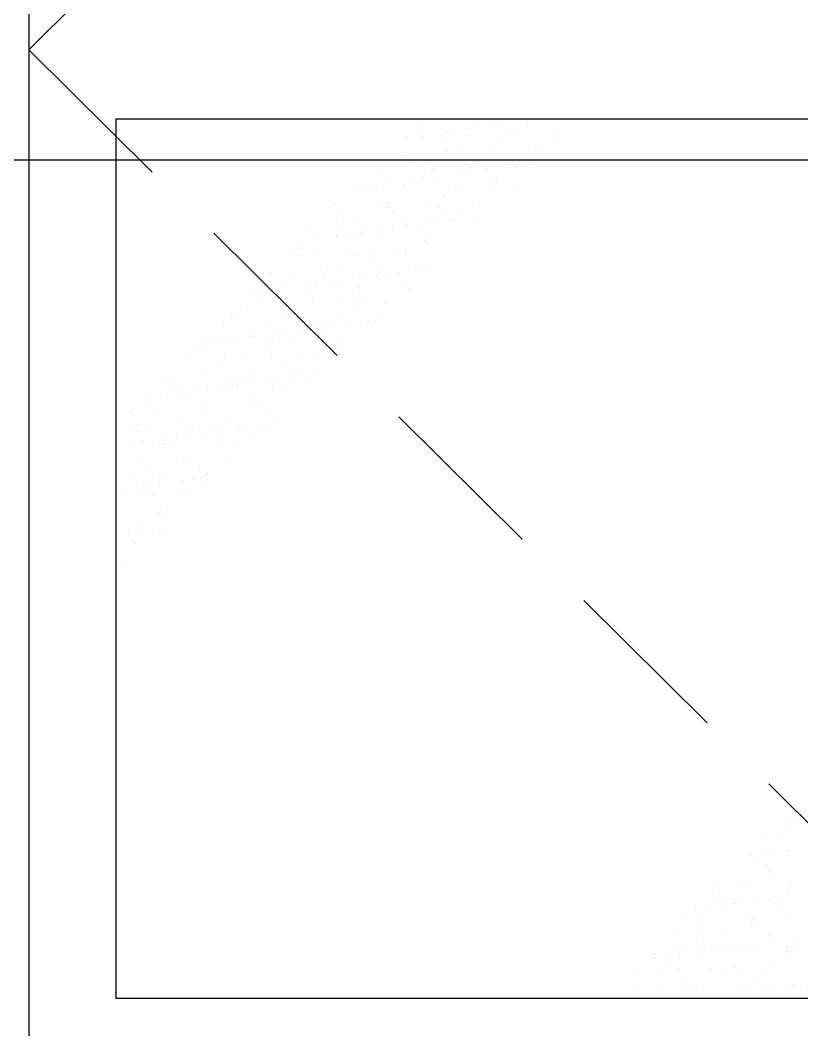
# Model space of a CAD drawing. Extents: x 686 to 7153, y 6615 to 11583.
# Drawn here: x 2331 to 2781, y 8687 to 9268 of the extents above; entities that cross this region are included whole.
import ezdxf

# ---------------------------------------------------------------- set-up
doc = ezdxf.new("R2010")
doc.units = 0
doc.header["$MEASUREMENT"] = 0
doc.linetypes.add('DASHED2', pattern=[0.375, 0.25, -0.125])
for name, color, linetype in [('3', 3, 'CONTINUOUS'), ('4', 4, 'CONTINUOUS'), ('7', 7, 'CONTINUOUS'), ('BH', 3, 'CONTINUOUS'), ('TEXT', 3, 'CONTINUOUS')]:
    doc.layers.add(name, color=color, linetype=linetype)

# ---------------------------------------------------------------- blocks, each defined once
blk = doc.blocks.new('Q')
at = {"layer": 'BH'}
for p, q in [((174.62, 502.73), (174.62, 502.73)), ((187.06, 500.68), (187.06, 500.68)), ((194.94, 499.86), (194.94, 499.86)), ((203.07, 500.94), (203.07, 500.94)), ((205.76, 502.79), (205.76, 502.79)), ((216.65, 502.72), (216.65, 502.72)), ((221.85, 503.41), (221.85, 503.41)), ((227.07, 500.34), (227.07, 500.34)), ((236.9, 502.85), (236.9, 502.85)), ((168.02, 496.32), (168.02, 496.32)), ((176.15, 497.39), (176.15, 497.39)), ((176.99, 496.35), (176.99, 496.35)), ((189.73, 499.18), (189.73, 499.18)), ((204, 497.33), (204, 497.33)), ((228.92, 498.65), (228.92, 498.65)), ((230.18, 497.66), (230.18, 497.66)), ((255.76, 497.54), (255.76, 497.54)), ((189.8, 493.06), (189.8, 493.06)), ((197.01, 491.56), (197.01, 491.56)), ((198.86, 489.87), (198.86, 489.87)), ((220.94, 493.12), (220.94, 493.12)), ((237.62, 490.67), (237.62, 490.67)), ((243.7, 488.28), (243.7, 488.28)), ((252.08, 493.18), (252.08, 493.18)), ((164.93, 487.1), (164.93, 487.1)), ((166.95, 482.78), (166.95, 482.78)), ((191.11, 487.43), (191.11, 487.43)), ((216.69, 487.31), (216.69, 487.31)), ((151.55, 477.64), (151.55, 477.64)), ((152.04, 477.21), (152.04, 477.21)), ((168.79, 481.09), (168.79, 481.09)), ((177.62, 477.08), (177.62, 477.08)), ((178.48, 480.38), (178.48, 480.38)), ((182.69, 477.69), (182.69, 477.69)), ((204.63, 478.06), (204.63, 478.06)), ((207.56, 481.9), (207.56, 481.9)), ((209.62, 480.44), (209.62, 480.44)), ((213.83, 477.75), (213.83, 477.75)), ((225.87, 478.05), (225.87, 478.05)), ((230.81, 478.39), (230.81, 478.39)), ((231.07, 478.73), (231.07, 478.73)), ((239.2, 479.8), (239.2, 479.8)), ((240.76, 480.49), (240.76, 480.49)), ((172.03, 470.96), (172.03, 470.96)), ((177.24, 471.64), (177.24, 471.64)), ((177.49, 473.12), (177.49, 473.12)), ((185.37, 472.71), (185.37, 472.71)), ((198.95, 474.5), (198.95, 474.5)), ((204.16, 475.19), (204.16, 475.19)), ((212.29, 476.26), (212.29, 476.26)), ((217.51, 472.78), (217.51, 472.78)), ((219.35, 471.09), (219.35, 471.09)), ((138.55, 466.86), (138.55, 466.86)), ((145.12, 467.41), (145.12, 467.41)), ((150.32, 468.1), (150.32, 468.1)), ((158.45, 469.17), (158.45, 469.17)), ((165.56, 467.83), (165.56, 467.83)), ((166.73, 467.97), (166.73, 467.97)), ((191.74, 468.17), (191.74, 468.17)), ((197.87, 468.02), (197.87, 468.02)), ((217.32, 468.04), (217.32, 468.04)), ((229.02, 468.08), (229.02, 468.08)), ((147.43, 464.34), (147.43, 464.34)), ((187.45, 464), (187.45, 464)), ((189.29, 462.31), (189.29, 462.31)), ((124.27, 455.23), (124.27, 455.23)), ((126.49, 457.61), (126.49, 457.61)), ((152.67, 457.94), (152.67, 457.94)), ((155.41, 455.28), (155.41, 455.28)), ((157.39, 455.22), (157.39, 455.22)), ((159.23, 453.54), (159.23, 453.54)), ((178.25, 457.82), (178.25, 457.82)), ((186.55, 455.34), (186.55, 455.34)), ((197.99, 454.34), (197.99, 454.34)), ((205.26, 458.79), (205.26, 458.79)), ((128.49, 452.54), (128.49, 452.54)), ((139.18, 447.59), (139.18, 447.59)), ((159.63, 452.6), (159.63, 452.6)), ((166.19, 448.56), (166.19, 448.56)), ((190.77, 452.65), (190.77, 452.65)), ((192.37, 448.9), (192.37, 448.9)), ((194.59, 448.04), (194.59, 448.04)), ((208.17, 449.82), (208.17, 449.82)), ((112.53, 442.81), (112.53, 442.81)), ((127.33, 446.45), (127.33, 446.45)), ((129.17, 444.76), (129.17, 444.76)), ((143.67, 442.87), (143.67, 442.87)), ((154.34, 442.74), (154.34, 442.74)), ((159.54, 443.42), (159.54, 443.42)), ((167.67, 444.49), (167.67, 444.49)), ((167.93, 445.56), (167.93, 445.56)), ((174.81, 442.92), (174.81, 442.92)), ((181.25, 446.28), (181.25, 446.28)), ((186.46, 446.97), (186.46, 446.97)), ((105.71, 436.33), (105.71, 436.33)), ((113.84, 437.4), (113.84, 437.4)), ((127.12, 438.34), (127.12, 438.34)), ((127.42, 439.19), (127.42, 439.19)), ((132.62, 439.88), (132.62, 439.88)), ((137.87, 436.79), (137.87, 436.79)), ((140.75, 440.95), (140.75, 440.95)), ((153.3, 438.67), (153.3, 438.67)), ((177.88, 436.44), (177.88, 436.44)), ((178.88, 438.55), (178.88, 438.55)), ((101.2, 430.13), (101.2, 430.13)), ((132.35, 430.18), (132.35, 430.18)), ((163.49, 430.24), (163.49, 430.24)), ((179.73, 434.75), (179.73, 434.75)), ((105.42, 427.44), (105.42, 427.44)), ((107.81, 428.01), (107.81, 428.01)), ((114.23, 428.44), (114.23, 428.44)), ((136.56, 427.5), (136.56, 427.5)), ((139.81, 428.32), (139.81, 428.32)), ((147.82, 427.67), (147.82, 427.67)), ((149.66, 425.98), (149.66, 425.98)), ((166.82, 429.29), (166.82, 429.29)), ((167.7, 427.56), (167.7, 427.56)), ((117.76, 418.89), (117.76, 418.89)), ((127.75, 419.07), (127.75, 419.07)), ((153.93, 419.4), (153.93, 419.4)), ((168.76, 418.74), (168.76, 418.74)), ((176.89, 419.81), (176.89, 419.81)), ((179.51, 419.28), (179.51, 419.28)), ((89.46, 417.71), (89.46, 417.71)), ((100.75, 418.1), (100.75, 418.1)), ((119.6, 417.2), (119.6, 417.2)), ((120.6, 417.77), (120.6, 417.77)), ((123.06, 412.73), (123.06, 412.73)), ((136.64, 414.52), (136.64, 414.52)), ((141.84, 415.2), (141.84, 415.2)), ((149.97, 416.27), (149.97, 416.27)), ((151.74, 417.83), (151.74, 417.83)), ((158.36, 418), (158.36, 418)), ((163.56, 418.06), (163.56, 418.06)), ((82.8, 407.43), (82.8, 407.43)), ((87.7, 410.11), (87.7, 410.11)), ((88.01, 408.11), (88.01, 408.11)), ((88.69, 408.84), (88.69, 408.84)), ((89.54, 408.42), (89.54, 408.42)), ((96.14, 409.18), (96.14, 409.18)), ((109.72, 410.97), (109.72, 410.97)), ((114.86, 409.18), (114.86, 409.18)), ((114.93, 411.66), (114.93, 411.66)), ((128.3, 409.23), (128.3, 409.23)), ((140.44, 409.05), (140.44, 409.05)), ((167.45, 410.03), (167.45, 410.03)), ((168.32, 408.88), (168.32, 408.88)), ((78.14, 405.03), (78.14, 405.03)), ((82.36, 402.34), (82.36, 402.34)), ((109.28, 405.09), (109.28, 405.09)), ((113.5, 402.4), (113.5, 402.4)), ((140.42, 405.14), (140.42, 405.14)), ((144.64, 402.46), (144.64, 402.46)), ((75.79, 398.95), (75.79, 398.95)), ((98.24, 400.45), (98.24, 400.45)), ((101.38, 398.83), (101.38, 398.83)), ((128.38, 399.8), (128.38, 399.8)), ((138.26, 400.11), (138.26, 400.11)), ((140.1, 398.42), (140.1, 398.42)), ((154.56, 400.13), (154.56, 400.13)), ((66.4, 392.62), (66.4, 392.62)), ((68.18, 391.67), (68.18, 391.67)), ((89.32, 389.57), (89.32, 389.57)), ((97.54, 392.67), (97.54, 392.67)), ((108.2, 391.33), (108.2, 391.33)), ((110.04, 389.64), (110.04, 389.64)), ((115.49, 389.91), (115.49, 389.91)), ((128.68, 392.73), (128.68, 392.73)), ((141.07, 389.79), (141.07, 389.79)), ((145.86, 389.84), (145.86, 389.84)), ((148.8, 390.45), (148.8, 390.45)), ((151.06, 390.52), (151.06, 390.52)), ((62.31, 388.6), (62.31, 388.6)), ((105.36, 384.51), (105.36, 384.51)), ((118.94, 386.29), (118.94, 386.29)), ((124.15, 386.98), (124.15, 386.98)), ((132.28, 388.05), (132.28, 388.05)), ((50.25, 379.35), (50.25, 379.35)), ((55.07, 379.93), (55.07, 379.93)), ((65.1, 379.21), (65.1, 379.21)), ((70.31, 379.89), (70.31, 379.89)), ((76.42, 379.68), (76.42, 379.68)), ((78.13, 382.55), (78.13, 382.55)), ((78.44, 380.96), (78.44, 380.96)), ((79.98, 380.87), (79.98, 380.87)), ((86.22, 379.99), (86.22, 379.99)), ((92.02, 382.75), (92.02, 382.75)), ((97.23, 383.44), (97.23, 383.44)), ((102.01, 379.56), (102.01, 379.56)), ((117.36, 380.05), (117.36, 380.05)), ((118.74, 381.67), (118.74, 381.67)), ((129.01, 380.53), (129.01, 380.53)), ((48.07, 373.78), (48.07, 373.78)), ((49.92, 372.09), (49.92, 372.09)), ((51.52, 377.42), (51.52, 377.42)), ((59.29, 377.25), (59.29, 377.25)), ((88.68, 372.89), (88.68, 372.89)), ((90.43, 377.3), (90.43, 377.3)), ((121.57, 377.36), (121.57, 377.36)), ((128.69, 372.55), (128.69, 372.55)), ((43.33, 367.52), (43.33, 367.52)), ((62.94, 369.33), (62.94, 369.33)), ((74.47, 367.58), (74.47, 367.58)), ((89.95, 370.31), (89.95, 370.31)), ((105.61, 367.63), (105.61, 367.63)), ((116.12, 370.64), (116.12, 370.64)), ((130.53, 370.86), (130.53, 370.86)), ((58.62, 364.12), (58.62, 364.12)), ((77.05, 360.41), (77.05, 360.41)), ((98.63, 363.77), (98.63, 363.77)), ((100.47, 362.08), (100.47, 362.08)), ((102.64, 360.29), (102.64, 360.29)), ((28.55, 355.34), (28.55, 355.34)), ((32.01, 354.84), (32.01, 354.84)), ((50.88, 360.08), (50.88, 360.08)), ((63.15, 354.89), (63.15, 354.89)), ((68.57, 355), (68.57, 355)), ((74.32, 354.53), (74.32, 354.53)), ((79.53, 355.21), (79.53, 355.21)), ((87.66, 356.28), (87.66, 356.28)), ((94.29, 354.95), (94.29, 354.95)), ((101.24, 358.07), (101.24, 358.07)), ((106.45, 358.76), (106.45, 358.76)), ((114.58, 359.83), (114.58, 359.83)), ((33.82, 349.2), (33.82, 349.2)), ((36.23, 352.15), (36.23, 352.15)), ((37.99, 350.19), (37.99, 350.19)), ((47.41, 350.98), (47.41, 350.98)), ((52.61, 351.67), (52.61, 351.67)), ((60.74, 352.74), (60.74, 352.74)), ((63.57, 350.06), (63.57, 350.06)), ((67.37, 352.21), (67.37, 352.21)), ((70.41, 353.31), (70.41, 353.31)), ((90.58, 351.04), (90.58, 351.04)), ((98.51, 352.26), (98.51, 352.26)), ((109.17, 354.11), (109.17, 354.11)), ((20.49, 347.44), (20.49, 347.44)), ((25.69, 348.13), (25.69, 348.13)), ((38.51, 346.22), (38.51, 346.22)), ((40.35, 344.53), (40.35, 344.53)), ((79.11, 345.34), (79.11, 345.34)), ((8.45, 337.44), (8.45, 337.44)), ((20.27, 342.42), (20.27, 342.42)), ((24.5, 339.84), (24.5, 339.84)), ((51.41, 342.48), (51.41, 342.48)), ((51.51, 340.81), (51.51, 340.81)), ((77.68, 341.15), (77.68, 341.15)), ((82.55, 342.53), (82.55, 342.53)), ((10.29, 335.75), (10.29, 335.75)), ((49.05, 336.56), (49.05, 336.56)), ((89.07, 336.21), (89.07, 336.21)), ((90.91, 334.53), (90.91, 334.53)), ((91.21, 331.77), (91.21, 331.77)), ((8.94, 329.74), (8.94, 329.74)), ((12.44, 330.59), (12.44, 330.59)), ((13.16, 327.05), (13.16, 327.05)), ((18.99, 327.78), (18.99, 327.78)), ((38.62, 330.92), (38.62, 330.92)), ((40.09, 329.79), (40.09, 329.79)), ((44.3, 327.11), (44.3, 327.11)), ((56.63, 326.31), (56.63, 326.31)), ((59, 327.44), (59, 327.44)), ((60.85, 325.75), (60.85, 325.75)), ((61.83, 326.99), (61.83, 326.99)), ((64.2, 330.8), (64.2, 330.8)), ((69.96, 328.06), (69.96, 328.06)), ((71.23, 329.85), (71.23, 329.85)), ((75.44, 327.16), (75.44, 327.16)), ((83.54, 329.85), (83.54, 329.85)), ((88.75, 330.54), (88.75, 330.54)), ((8, 319.9), (8, 319.9)), ((16.13, 320.98), (16.13, 320.98)), ((25.13, 320.57), (25.13, 320.57)), ((29.71, 322.76), (29.71, 322.76)), ((34.91, 323.45), (34.91, 323.45)), ((43.04, 324.52), (43.04, 324.52)), ((52.14, 321.54), (52.14, 321.54)), ((78.31, 321.88), (78.31, 321.88)), ((28.34, 317.38), (28.34, 317.38)), ((28.94, 318.66), (28.94, 318.66)), ((30.79, 316.97), (30.79, 316.97)), ((59.48, 317.44), (59.48, 317.44)), ((69.55, 317.78), (69.55, 317.78)), ((13.07, 311.32), (13.07, 311.32)), ((39.25, 311.65), (39.25, 311.65)), ((39.49, 309), (39.49, 309)), ((64.83, 311.53), (64.83, 311.53)), ((17.02, 304.7), (17.02, 304.7)), ((48.16, 304.75), (48.16, 304.75)), ((52.77, 302.27), (52.77, 302.27)), ((9.42, 300.22), (9.42, 300.22)), ((21.24, 302.01), (21.24, 302.01)), ((25.76, 301.3), (25.76, 301.3)), ((38.93, 298.09), (38.93, 298.09)), ((44.13, 298.77), (44.13, 298.77)), ((49.44, 299.88), (49.44, 299.88)), ((51.28, 298.19), (51.28, 298.19)), ((52.26, 299.84), (52.26, 299.84)), ((52.38, 302.07), (52.38, 302.07)), ((5.28, 292.28), (5.28, 292.28)), ((12.01, 294.54), (12.01, 294.54)), ((13.7, 292.05), (13.7, 292.05)), ((17.22, 295.23), (17.22, 295.23)), ((19.38, 291.1), (19.38, 291.1)), ((25.35, 296.3), (25.35, 296.3)), ((36.42, 292.34), (36.42, 292.34)), ((39.88, 292.38), (39.88, 292.38)), ((21.22, 289.41), (21.22, 289.41)), ((25.1, 279.66), (25.1, 279.66)), ((26.39, 282.03), (26.39, 282.03)), ((29.92, 281.44), (29.92, 281.44)), ((29.31, 276.97), (29.31, 276.97)), ((7.65, 268.08), (7.65, 268.08)), ((14.33, 272.78), (14.33, 272.78)), ((21.23, 269.86), (21.23, 269.86)), ((26.44, 270.55), (26.44, 270.55)), ((9.81, 263.54), (9.81, 263.54)), ((11.66, 261.86), (11.66, 261.86)), ((13.35, 267.24), (13.35, 267.24)), ((6.25, 251.87), (6.25, 251.87)), ((391.09, 111.42), (391.09, 111.42)), ((393.04, 104.93), (393.04, 104.93)), ((385.58, 100.83), (385.58, 100.83)), ((386.82, 104.31), (386.82, 104.31)), ((387.42, 99.14), (387.42, 99.14)), ((374.76, 95.06), (374.76, 95.06)), ((381.3, 92.52), (381.3, 92.52)), ((366.06, 82.4), (366.06, 82.4)), ((373.39, 83.2), (373.39, 83.2)), ((378.59, 83.89), (378.59, 83.89)), ((386.72, 84.96), (386.72, 84.96)), ((387.45, 85.05), (387.45, 85.05)), ((369.98, 79.84), (369.98, 79.84)), ((374.2, 77.15), (374.2, 77.15)), ((375.39, 75.79), (375.39, 75.79)), ((376.01, 73.27), (376.01, 73.27)), ((377.86, 71.59), (377.86, 71.59)), ((345.95, 64.5), (345.95, 64.5)), ((358.24, 67.42), (358.24, 67.42)), ((362.5, 65.9), (362.5, 65.9)), ((388.08, 65.78), (388.08, 65.78)), ((389.38, 67.48), (389.38, 67.48)), ((347.8, 62.81), (347.8, 62.81)), ((382.61, 58.53), (382.61, 58.53)), ((386.56, 63.61), (386.56, 63.61)), ((387.81, 59.21), (387.81, 59.21)), ((342.11, 53.19), (342.11, 53.19)), ((346.91, 54.74), (346.91, 54.74)), ((349.01, 55.55), (349.01, 55.55)), ((355.69, 54.98), (355.69, 54.98)), ((356.5, 54.84), (356.5, 54.84)), ((360.9, 55.67), (360.9, 55.67)), ((369.03, 56.74), (369.03, 56.74)), ((376.02, 56.52), (376.02, 56.52)), ((378.06, 54.8), (378.06, 54.8)), ((333.98, 52.12), (333.98, 52.12)), ((351.13, 52.05), (351.13, 52.05)), ((363.13, 46.63), (363.13, 46.63)), ((382.27, 52.11), (382.27, 52.11)), ((388.71, 46.51), (388.71, 46.51)), ((326.43, 46.06), (326.43, 46.06)), ((335.17, 42.32), (335.17, 42.32)), ((336.95, 46.3), (336.95, 46.3)), ((366.31, 42.38), (366.31, 42.38)), ((366.45, 45.72), (366.45, 45.72)), ((368.29, 44.03), (368.29, 44.03)), ((324.06, 36.41), (324.06, 36.41)), ((336.39, 36.94), (336.39, 36.94)), ((338.23, 35.25), (338.23, 35.25)), ((349.64, 36.28), (349.64, 36.28)), ((376.65, 37.26), (376.65, 37.26)), ((376.99, 36.06), (376.99, 36.06)), ((323.85, 29.64), (323.85, 29.64)), ((354.99, 29.7), (354.99, 29.7)), ((364.91, 30.3), (364.91, 30.3)), ((370.12, 30.99), (370.12, 30.99)), ((378.25, 32.06), (378.25, 32.06)), ((386.13, 29.75), (386.13, 29.75)), ((391.83, 33.85), (391.83, 33.85)), ((308.17, 26.47), (308.17, 26.47)), ((310.57, 26.06), (310.57, 26.06)), ((316.28, 23.9), (316.28, 23.9)), ((324.41, 24.97), (324.41, 24.97)), ((328.07, 26.96), (328.07, 26.96)), ((337.58, 27.03), (337.58, 27.03)), ((337.99, 26.76), (337.99, 26.76)), ((343.2, 27.45), (343.2, 27.45)), ((346.93, 27.28), (346.93, 27.28)), ((351.33, 28.52), (351.33, 28.52)), ((359.21, 27.01), (359.21, 27.01)), ((363.76, 27.36), (363.76, 27.36)), ((386.95, 26.94), (386.95, 26.94)), ((388.79, 25.25), (388.79, 25.25)), ((389.34, 27.24), (389.34, 27.24)), ((390.35, 27.07), (390.35, 27.07)), ((311.08, 23.22), (311.08, 23.22)), ((316.87, 18.5), (316.87, 18.5)), ((356.88, 18.16), (356.88, 18.16)), ((377.28, 17.99), (377.28, 17.99)), ((298.51, 16.8), (298.51, 16.8)), ((312.11, 17.23), (312.11, 17.23)), ((324.69, 17.14), (324.69, 17.14)), ((343.25, 17.28), (343.25, 17.28)), ((350.27, 17.02), (350.27, 17.02)), ((358.73, 16.47), (358.73, 16.47)), ((374.39, 17.34), (374.39, 17.34)), ((311.2, 6.79), (311.2, 6.79)), ((326.82, 9.38), (326.82, 9.38)), ((328.67, 7.69), (328.67, 7.69)), ((338.21, 7.76), (338.21, 7.76)), ((364.39, 8.1), (364.39, 8.1)), ((367.43, 8.5), (367.43, 8.5)), ((379.34, 6.31), (379.34, 6.31)), ((387.47, 7.38), (387.47, 7.38)), ((389.97, 7.97), (389.97, 7.97)), ((300.78, 4.54), (300.78, 4.54)), ((331.93, 4.6), (331.93, 4.6)), ((352.42, 2.77), (352.42, 2.77)), ((360.55, 3.84), (360.55, 3.84)), ((363.07, 4.66), (363.07, 4.66)), ((374.13, 5.63), (374.13, 5.63)), ((394.21, 4.71), (394.21, 4.71))]:
    blk.add_line(p, q, dxfattribs=at)

msp = doc.modelspace()

# ---------------------------------------------------------------- linework, layer by layer
at = {"layer": '3', "linetype": 'DASHED2', "ltscale": 400}
msp.add_lwpolyline([(3536.04, 10440.92), (2336.04, 9250.92), (3536.04, 8060.92)], dxfattribs=at)
at = {"layer": '4'}
msp.add_line((2336.04, 10450.92), (2336.04, 8050.92), dxfattribs=at)
at = {"layer": '7'}
for p, q in [((3206.04, 9210.92), (2386.04, 9210.92)), ((3206.04, 8704.92), (2386.04, 8704.92))]:
    msp.add_line(p, q, dxfattribs=at)
msp.add_lwpolyline([(2386.04, 9210.92), (2386.04, 8704.92)], dxfattribs=at)
at = {"layer": 'TEXT'}
msp.add_line((6912.88, 9187.42), (991.57, 9187.42), dxfattribs=at)

# ---------------------------------------------------------------- block references
msp.add_blockref('Q', (2386.04, 8704.92), dxfattribs=at)

doc.saveas('drawing.dxf')
